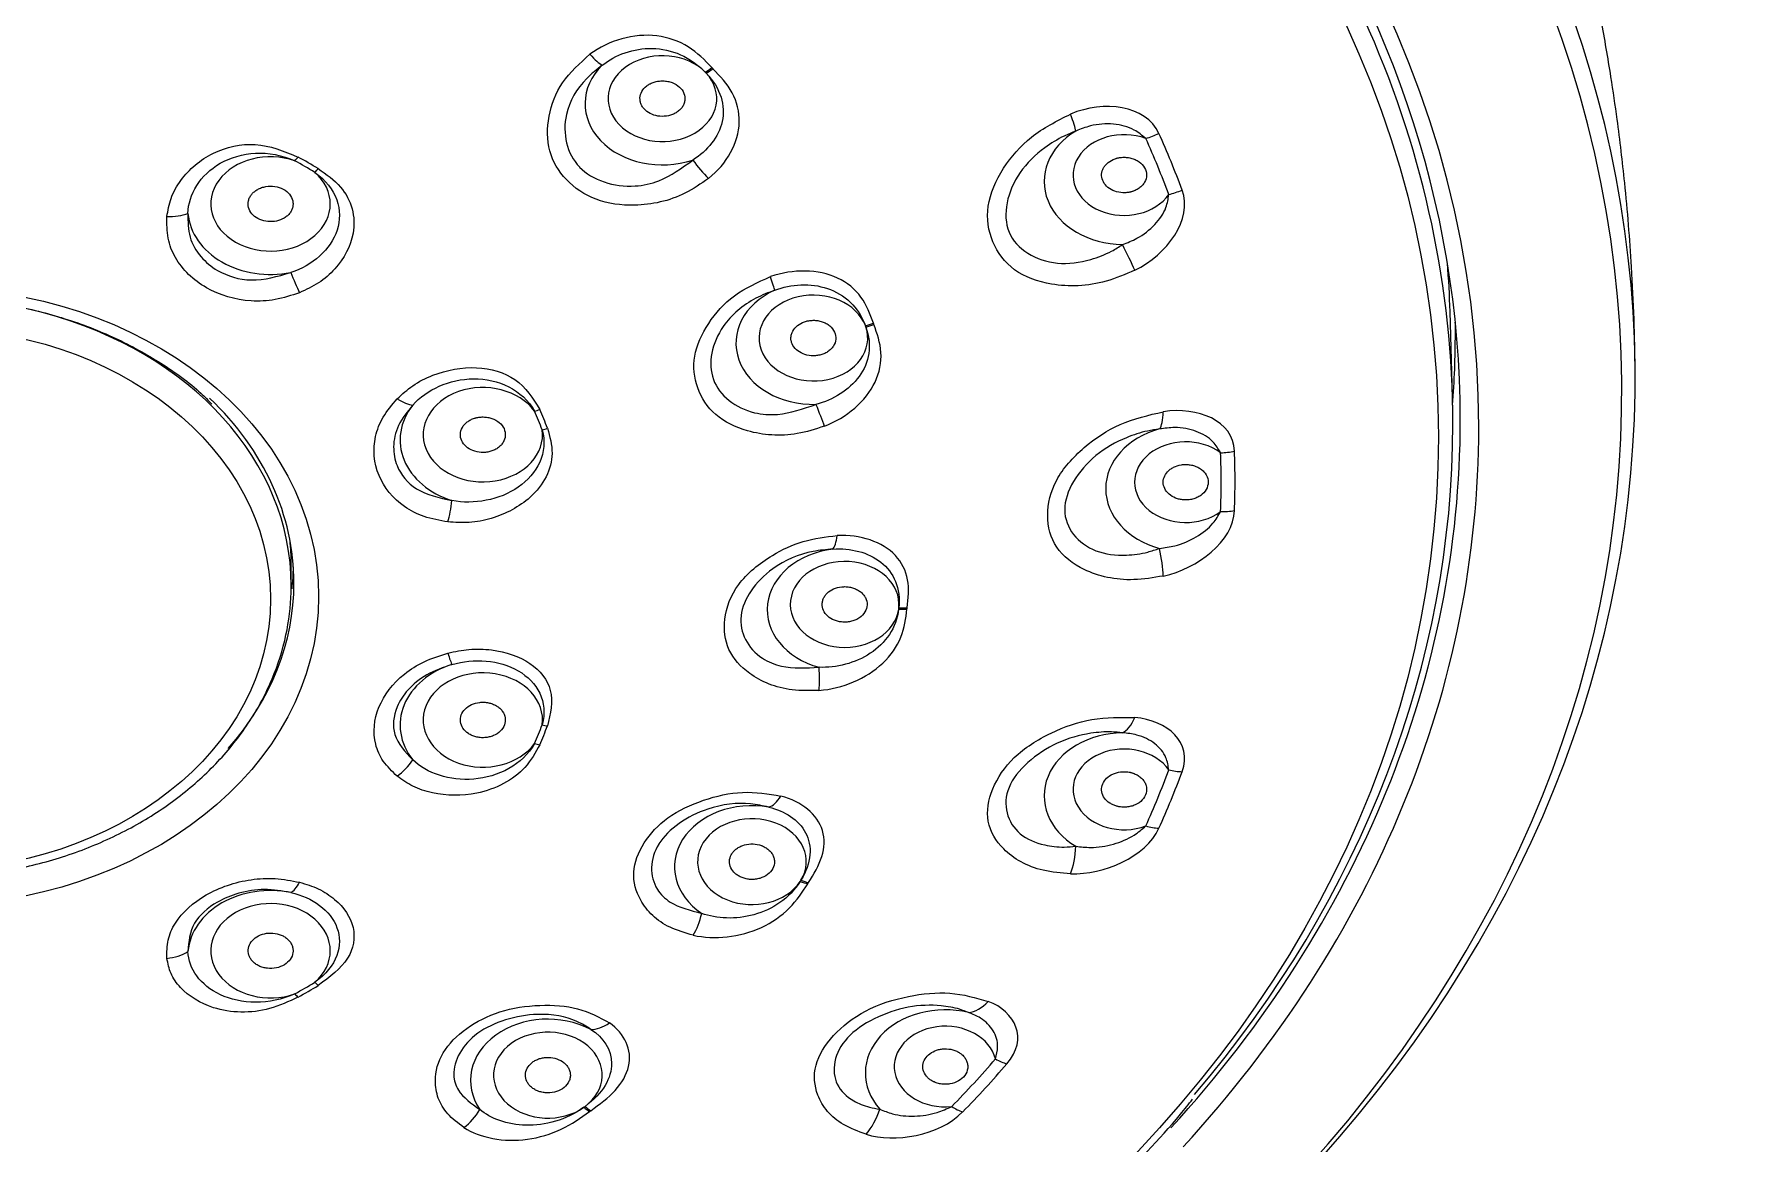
# Model space of a CAD drawing. Extents: x 7920 to 9049, y 0 to 827.
# Drawn here: x 8388.13 to 8426.4, y 516.85 to 541.53 of the extents above; entities that cross this region are included whole.
import ezdxf

# ---------------------------------------------------------------- set-up
doc = ezdxf.new("R2010")
doc.units = 0
doc.header["$LTSCALE"] = 10
doc.header["$MEASUREMENT"] = 0
doc.layers.add('1', color=7, linetype='CONTINUOUS')

msp = doc.modelspace()

# ---------------------------------------------------------------- linework, layer by layer
at = {"layer": '1', "color": 7, "linetype": 'Continuous'}
for p, q in [((8419.676, 533.469), (8419.622, 535.361)), ((8393.841, 529.268), (8393.841, 529.754))]:
    msp.add_line(p, q, dxfattribs=at)
for centre, major_axis, ratio, start_param, end_param in [((8385.741, 533.595), (37.699, 0), 0.790155, 5.156583, 10.55138), ((8385.741, 532.787), (-34.52, 0), 0.790155, 3.141593, 6.283185), ((8385.741, 532.952), (34.11, 0), 0.790155, 0, 3.141593), ((8385.741, 533.878), (-37.999, 0), 0.790155, 2.502798, 3.799488), ((8385.741, 532.865), (-33.944, 0), 0.790155, 3.141593, 3.806432), ((8402.1, 540.101), (1.209, 0), 0.790155, 0.662184, 6.914598), ((8402.1, 539.987), (-1.723, 0), 0.790155, 5.603381, 8.256586), ((8400.36, 541.474), (-0.475, 0.643), 0.18333, 2.072391, 2.769254), ((8403.054, 541.179), (0.578, 0.553), 0.488794, 4.274683, 4.509098), ((8403.076, 541.155), (-0.579, -0.552), 0.489427, 1.13396, 1.368375), ((8385.741, 530.353), (21.895, 0), 0.790155, 0.645942, 0.647655), ((8385.741, 530.34), (21.709, 0), 0.790155, 0.645942, 0.647655), ((8410.911, 540.254), (-0.385, 0.923), 0.069891, 3.43752, 4.115548), ((8412.371, 538.258), (-1.779, 0), 0.790155, 5.359245, 7.835444), ((8412.371, 538.401), (1.136, 0), 0.790155, 1.132001, 5.779503), ((8412.853, 539.827), (-0.911, -0.412), 0.577214, 1.315641, 1.62953), ((8385.741, 531.595), (-29.098, 0), 0.790155, 3.426954, 3.484549), ((8393.382, 537.758), (1.328, 0), 0.790155, 1.151939, 7.016202), ((8385.741, 531.565), (28.789, 0), 0.790155, 0.285362, 0.342957), ((8393.922, 539.207), (0.386, 0.701), 0.350617, 4.145759, 4.299406), ((8385.741, 529.448), (14.302, 0), 0.790155, 0.923169, 0.961787), ((8385.741, 529.453), (-14.424, 0), 0.790155, 4.064761, 4.10338), ((8394.369, 538.95), (-0.41, -0.687), 0.369764, 1.0168, 1.170446), ((8402.977, 538.736), (-0.496, 0.628), 0.201371, 1.415733, 2.112596), ((8413.366, 538.581), (0.937, 0.348), 0.588121, 4.497406, 4.811294), ((8391.031, 537.892), (-0.797, 0.065), 0.516767, 1.669693, 2.311148), ((8393.382, 537.643), (-1.842, 0), 0.790155, 0.067887, 1.817068), ((8412.326, 536.814), (-0.439, 0.898), 0.027536, 4.063541, 4.74157), ((8385.741, 529.268), (-8.1, 0), 0.790155, 3.141593, 5.631894), ((8393.957, 536.213), (-0.294, 0.744), 0.137649, 1.491595, 2.13305), ((8385.741, 534.759), (-33.89, 0), 0.790155, 3.164173, 3.204425), ((8405.458, 534.658), (-1.723, 0), 0.790155, 5.233782, 7.886987), ((8405.458, 534.773), (1.209, 0), 0.790155, 0.292585, 6.544999), ((8404.344, 536.566), (-0.262, 0.756), 0.015481, 3.408453, 4.105317), ((8406.616, 535.538), (0.752, 0.272), 0.589366, 4.502608, 4.737023), ((8385.741, 530.34), (21.709, 0), 0.790155, 0.276343, 0.278056), ((8406.626, 535.51), (-0.753, -0.27), 0.589653, 1.362238, 1.596653), ((8385.741, 530.353), (21.895, 0), 0.790155, 0.276343, 0.278056), ((8385.741, 534.881), (-34, 0), 0.790155, 3.141593, 3.150821), ((8385.741, 534.881), (-34, 0), 0.790155, 3.082001, 3.141593), ((8398.105, 532.622), (1.328, 0), 0.790155, 0.52362, 6.387883), ((8385.741, 529.32), (8.162, 0), 0.790155, 0, 0.691739), ((8398.105, 532.507), (-1.842, 0), 0.790155, 5.722754, 7.471935), ((8396.109, 533.872), (-0.58, 0.551), 0.3757, 2.058773, 2.700229), ((8399.255, 533.637), (0.733, 0.321), 0.579144, 4.463746, 4.617392), ((8385.741, 529.448), (14.302, 0), 0.790155, 0.29485, 0.333468), ((8385.741, 529.453), (-14.424, 0), 0.790155, 3.436443, 3.475061), ((8405.532, 533.267), (-0.285, 0.748), 0.006264, 1.527618, 2.224481), ((8412.95, 533.699), (-0.155, 0.988), 0.252062, 3.38468, 4.062709), ((8399.425, 533.222), (-0.747, -0.287), 0.586457, 1.349092, 1.502739), ((8413.741, 531.421), (-1.779, 0), 0.790155, 5.045086, 7.521285), ((8385.741, 532.952), (34.11, 0), 0.790155, 5.658696, 6.283185), ((8385.741, 532.787), (-34.52, 0), 0.790155, 2.51406, 3.141593), ((8385.741, 532.865), (-33.944, 0), 0.790155, 2.551268, 3.141593), ((8413.741, 531.565), (1.136, 0), 0.790155, 0.817842, 5.465344), ((8414.518, 532.833), (-0.999, -0.036), 0.612653, 1.548466, 1.862354), ((8385.741, 531.565), (28.789, 0), 0.790155, 6.254388, 6.311983), ((8385.741, 531.595), (-29.098, 0), 0.790155, 3.112795, 3.17039), ((8397.226, 531.155), (0.098, 0.794), 0.237725, 4.102152, 4.743607), ((8414.518, 531.523), (0.999, -0.036), 0.612653, 4.73472, 5.048608), ((8385.741, 529.754), (8.1, 0), 0.790155, 0, 0.080209), ((8406.154, 528.73), (-1.723, 0), 0.790155, 4.864183, 7.517388), ((8405.815, 530.854), (-0.037, 0.799), 0.234951, 3.365531, 4.062394), ((8412.95, 530.082), (-0.212, 0.977), 0.207528, 4.000239, 4.678268), ((8385.741, 529.754), (8.15, 0), 0.790155, 6.195221, 6.272092), ((8406.154, 528.845), (1.209, 0), 0.790155, 6.206171, 12.458585), ((8385.741, 529.32), (8.162, 0), 0.790155, 5.675484, 6.283185), ((8385.741, 530.34), (21.709, 0), 0.790155, 6.189929, 6.191642), ((8407.355, 529.233), (-0.794, 0.094), 0.610244, 1.642903, 1.877318), ((8407.359, 529.262), (0.795, -0.092), 0.610341, 4.783179, 5.017594), ((8385.741, 530.353), (21.895, 0), 0.790155, 6.189929, 6.191642), ((8397.226, 528.262), (-0.208, 0.772), 0.056522, 2.257656, 2.899111), ((8398.105, 526.159), (-1.842, 0), 0.790155, 5.094435, 6.843617), ((8398.105, 526.273), (1.328, 0), 0.790155, 6.178487, 12.04275), ((8405.415, 527.437), (-0.061, 0.798), 0.212439, 4.009316, 4.70618), ((8412.326, 526.967), (0.091, 0.996), 0.432054, 3.378193, 4.056222), ((8385.741, 529.448), (14.302, 0), 0.790155, 5.949717, 5.988335), ((8385.741, 529.453), (-14.424, 0), 0.790155, 2.808124, 2.846742), ((8399.425, 526.654), (0.747, -0.287), 0.586457, 4.934093, 5.08774), ((8412.371, 524.584), (-1.779, 0), 0.790155, 4.730926, 7.207126), ((8399.255, 526.239), (-0.733, 0.321), 0.579144, 1.81944, 1.973086), ((8412.371, 524.728), (1.136, 0), 0.790155, 0.503683, 5.151184), ((8396.109, 525.545), (0.511, 0.615), 0.556904, 4.266721, 4.908177), ((8385.741, 531.565), (28.789, 0), 0.790155, 5.940229, 5.997824), ((8385.741, 531.595), (-29.098, 0), 0.790155, 2.798636, 2.856231), ((8413.366, 525.774), (-0.937, 0.348), 0.588121, 1.785779, 2.099668), ((8404.092, 523.005), (-1.723, 0), 0.790155, 4.494584, 7.147789), ((8404.575, 525.107), (0.202, 0.774), 0.44544, 3.390589, 4.087452), ((8404.092, 523.12), (1.209, 0), 0.790155, 5.836572, 12.088986), ((8412.853, 524.528), (0.911, -0.412), 0.577214, 4.967544, 5.281432), ((8410.911, 523.527), (0.03, 1), 0.3897, 3.981884, 4.659913), ((8393.382, 521.023), (-1.842, 0), 0.790155, 4.466117, 6.215298), ((8393.957, 523.204), (0.189, 0.777), 0.318853, 3.37933, 4.020785), ((8385.741, 530.34), (21.709, 0), 0.790155, 5.82033, 5.822043), ((8405.166, 523.171), (-0.676, 0.427), 0.548418, 1.904211, 2.138626), ((8405.182, 523.197), (0.677, -0.426), 0.548886, 5.044741, 5.279156), ((8385.741, 530.353), (21.895, 0), 0.790155, 5.82033, 5.822043), ((8393.382, 521.137), (1.328, 0), 0.790155, 5.550169, 11.414432), ((8402.64, 522.036), (0.177, 0.78), 0.425202, 4.026831, 4.723695), ((8391.031, 521.525), (0.796, 0.078), 0.69797, 4.701126, 5.342581), ((8385.741, 529.448), (14.302, 0), 0.790155, 5.321398, 5.360017), ((8393.922, 520.669), (-0.386, 0.701), 0.350617, 2.137426, 2.291073), ((8385.741, 529.453), (-14.424, 0), 0.790155, 2.179806, 2.218424), ((8394.369, 520.926), (0.41, -0.687), 0.369764, 5.266386, 5.420032), ((8399.552, 518.254), (-1.723, 0), 0.790155, 4.124985, 6.77819), ((8408.393, 518.417), (-1.779, 0), 0.790155, 4.416767, 6.892966), ((8409.099, 520.717), (0.359, 0.933), 0.592247, 3.429012, 4.107041), ((8399.552, 518.369), (1.209, 0), 0.790155, 5.466973, 11.719387), ((8400.792, 520.102), (0.458, 0.656), 0.61852, 3.502348, 4.199211), ((8408.393, 518.56), (1.136, 0), 0.790155, 0.189523, 4.837025), ((8385.741, 531.565), (28.789, 0), 0.790155, 5.626069, 5.683664), ((8385.741, 531.595), (-29.098, 0), 0.790155, 2.484477, 2.542072), ((8409.509, 519.342), (-0.756, 0.654), 0.50602, 1.983354, 2.297242), ((8397.583, 517.79), (0.431, 0.674), 0.60329, 4.128443, 4.825306), ((8385.741, 530.34), (21.709, 0), 0.790155, 5.450731, 5.452444), ((8400.352, 518.144), (-0.467, 0.65), 0.412525, 2.091639, 2.326054), ((8400.38, 518.164), (0.468, -0.649), 0.413301, 5.232558, 5.466973), ((8385.741, 530.353), (21.895, 0), 0.790155, 5.450731, 5.452444), ((8406.408, 517.791), (0.292, 0.956), 0.556219, 4.017305, 4.695334), ((8408.535, 518.282), (0.716, -0.699), 0.485274, 5.154868, 5.468757)]:
    msp.add_ellipse(centre, major_axis=major_axis, ratio=ratio, start_param=start_param, end_param=end_param, dxfattribs=at)
for centre, major_axis in [((8385.741, 532.574), (33.622, 0)), ((8385.741, 529.02), (-8.709, 0)), ((8385.741, 528.963), (7.641, 0))]:
    msp.add_ellipse(centre, major_axis=major_axis, ratio=0.790155, dxfattribs=at)
for points, knots in [([(8423.74, 534.032), (8423.733, 534.807), (8423.686, 536.207), (8423.533, 538.077), (8423.366, 539.488), (8423.22, 540.485), (8423.099, 541.219), (8422.986, 541.85), (8422.862, 542.484), (8422.651, 543.492), (8422.311, 544.917), (8421.742, 546.918), (8420.983, 549.155), (8420.041, 551.472), (8419.069, 553.519), (8418.285, 554.983), (8417.722, 555.96), (8417.297, 556.668), (8416.741, 557.554), (8415.918, 558.788), (8414.714, 560.439), (8413.733, 561.637), (8413.163, 562.291)], [0, 0, 0, 0, 0.075311, 0.136171, 0.182256, 0.21336, 0.234183, 0.25491, 0.275875, 0.297078, 0.355152, 0.418363, 0.49946, 0.584913, 0.661635, 0.720158, 0.746456, 0.771986, 0.801818, 0.849529, 0.915719, 1, 1, 1, 1]), ([(8403.202, 540.791), (8403.043, 540.956), (8402.878, 541.125), (8402.469, 541.381), (8402.228, 541.466), (8401.467, 541.559), (8400.905, 541.398), (8400.486, 541.088)], [0, 0, 0, 0, 0.25, 0.25, 0.5, 0.5, 1, 1, 1, 1]), ([(8400.76, 540.843), (8401.052, 541.078), (8401.457, 541.227), (8402.084, 541.212), (8402.299, 541.168), (8402.702, 540.99), (8402.893, 540.854), (8403.054, 540.689)], [0, 0, 0, 0, 0.5, 0.5, 0.75, 0.75, 1, 1, 1, 1]), ([(8403.125, 538.327), (8402.956, 538.208), (8402.629, 537.979), (8402.056, 537.78), (8401.375, 537.698), (8400.595, 537.8), (8399.926, 538.263), (8399.521, 538.927), (8399.537, 539.707), (8399.82, 540.493), (8400.262, 540.888), (8400.486, 541.088)], [0, 0, 0, 0, 0.087607, 0.169371, 0.250856, 0.377447, 0.501128, 0.621802, 0.747777, 0.872041, 1, 1, 1, 1]), ([(8400.76, 540.843), (8400.641, 540.749), (8400.267, 540.455), (8399.798, 539.642), (8399.973, 538.874), (8400.537, 538.285), (8401.21, 538.068), (8402.144, 538.271), (8402.534, 538.557), (8402.775, 538.734)], [0, 0, 0, 0, 0.080562, 0.253207, 0.499831, 0.500495, 0.747529, 0.843295, 1, 1, 1, 1]), ([(8403.125, 538.327), (8403.534, 538.65), (8403.799, 539.117), (8403.816, 539.807), (8403.759, 540.032), (8403.542, 540.431), (8403.384, 540.599), (8403.224, 540.767)], [0, 0, 0, 0, 0.5, 0.5, 0.75, 0.75, 1, 1, 1, 1]), ([(8402.404, 539.787), (8402.417, 539.795), (8402.442, 539.812), (8402.489, 539.85), (8402.538, 539.905), (8402.58, 539.979), (8402.608, 540.085), (8402.591, 540.222), (8402.489, 540.367), (8402.349, 540.452), (8402.218, 540.488), (8402.115, 540.499), (8402.012, 540.493), (8401.915, 540.471), (8401.848, 540.444), (8401.807, 540.421), (8401.781, 540.406), (8401.714, 540.359), (8401.631, 540.263), (8401.596, 540.141), (8401.603, 540.042), (8401.625, 539.971), (8401.664, 539.904), (8401.736, 539.823), (8401.86, 539.744), (8402.044, 539.699), (8402.204, 539.709), (8402.308, 539.74), (8402.364, 539.765), (8402.391, 539.78), (8402.404, 539.787)], [0, 0, 0, 0, 0.015625, 0.03125, 0.0625, 0.09375, 0.125, 0.1875, 0.25, 0.3125, 0.34375, 0.375, 0.40625, 0.4375, 0.46875, 0.476562, 0.484375, 0.5, 0.5625, 0.625, 0.65625, 0.6875, 0.71875, 0.75, 0.8125, 0.875, 0.9375, 0.96875, 0.984375, 1, 1, 1, 1]), ([(8403.076, 540.665), (8403.235, 540.496), (8403.346, 540.317), (8403.461, 539.952), (8403.466, 539.768), (8403.351, 539.244), (8403.101, 538.936), (8402.775, 538.734)], [0, 0, 0, 0, 0.25, 0.25, 0.5, 0.5, 1, 1, 1, 1]), ([(8412.611, 536.281), (8412.399, 536.19), (8411.99, 536.015), (8411.349, 535.916), (8410.635, 535.961), (8409.884, 536.227), (8409.392, 536.886), (8409.268, 537.716), (8409.638, 538.555), (8410.282, 539.303), (8410.875, 539.603), (8411.181, 539.758)], [0, 0, 0, 0, 0.087456, 0.169153, 0.25014, 0.377375, 0.499739, 0.622279, 0.749894, 0.871256, 1, 1, 1, 1]), ([(8411.299, 539.38), (8411.211, 539.344), (8410.97, 539.247), (8410.517, 538.966), (8409.833, 538.314), (8409.654, 537.514), (8409.968, 536.748), (8410.641, 536.351), (8411.544, 536.474), (8412.034, 536.662), (8412.257, 536.802), (8412.338, 536.853)], [0, 0, 0, 0, 0.046355, 0.127416, 0.254336, 0.50001, 0.500136, 0.746142, 0.872777, 0.954138, 1, 1, 1, 1]), ([(8412.853, 539.214), (8412.771, 539.282), (8412.573, 539.447), (8412.136, 539.559), (8411.675, 539.529), (8411.405, 539.422), (8411.299, 539.38)], [0, 0, 0, 0, 0.208279, 0.500324, 0.801781, 1, 1, 1, 1]), ([(8391.076, 537.476), (8391.099, 537.612), (8391.146, 537.894), (8391.442, 538.417), (8392.047, 538.947), (8393.087, 539.179), (8393.683, 538.931), (8393.992, 538.802)], [0, 0, 0, 0, 0.121003, 0.24993, 0.500418, 0.740079, 1, 1, 1, 1]), ([(8391.544, 537.544), (8391.555, 537.972), (8391.81, 538.404), (8392.491, 538.79), (8392.761, 538.872), (8393.333, 538.901), (8393.638, 538.844), (8393.922, 538.716)], [0, 0, 0, 0, 0.5, 0.5, 0.75, 0.75, 1, 1, 1, 1]), ([(8394.443, 538.543), (8394.622, 538.417), (8394.962, 538.177), (8395.236, 537.657), (8395.259, 536.998), (8394.945, 536.404), (8394.466, 535.987), (8394.171, 535.849), (8394.027, 535.782)], [0, 0, 0, 0, 0.178327, 0.339125, 0.500023, 0.752204, 0.878517, 1, 1, 1, 1]), ([(8412.525, 538.026), (8412.533, 538.028), (8412.55, 538.032), (8412.582, 538.043), (8412.636, 538.065), (8412.707, 538.105), (8412.777, 538.167), (8412.847, 538.262), (8412.885, 538.399), (8412.842, 538.566), (8412.735, 538.682), (8412.619, 538.748), (8412.521, 538.781), (8412.419, 538.797), (8412.333, 538.797), (8412.275, 538.79), (8412.243, 538.783), (8412.223, 538.779), (8412.207, 538.775), (8412.192, 538.77), (8412.165, 538.762), (8412.085, 538.731), (8411.999, 538.674), (8411.93, 538.593), (8411.881, 538.505), (8411.861, 538.385), (8411.9, 538.244), (8412.003, 538.12), (8412.157, 538.034), (8412.311, 538.004), (8412.431, 538.007), (8412.492, 538.017), (8412.521, 538.025), (8412.525, 538.026)], [0, 0, 0, 0, 0.007812, 0.015625, 0.03125, 0.0625, 0.09375, 0.125, 0.1875, 0.25, 0.3125, 0.34375, 0.375, 0.40625, 0.4375, 0.453125, 0.460938, 0.46875, 0.472656, 0.476562, 0.484375, 0.5, 0.5625, 0.59375, 0.625, 0.6875, 0.75, 0.8125, 0.875, 0.9375, 0.96875, 0.996094, 1, 1, 1, 1]), ([(8393.787, 537.526), (8393.797, 537.536), (8393.815, 537.558), (8393.846, 537.605), (8393.873, 537.668), (8393.885, 537.747), (8393.876, 537.852), (8393.814, 537.978), (8393.671, 538.094), (8393.481, 538.156), (8393.309, 538.155), (8393.181, 538.122), (8393.094, 538.084), (8393.031, 538.041), (8392.993, 538.006), (8392.973, 537.986), (8392.946, 537.953), (8392.913, 537.902), (8392.878, 537.803), (8392.881, 537.674), (8392.957, 537.532), (8393.094, 537.423), (8393.273, 537.362), (8393.47, 537.359), (8393.623, 537.405), (8393.725, 537.467), (8393.768, 537.505), (8393.787, 537.526)], [0, 0, 0, 0, 0.015625, 0.03125, 0.0625, 0.09375, 0.125, 0.1875, 0.25, 0.3125, 0.375, 0.40625, 0.4375, 0.46875, 0.484375, 0.492188, 0.5, 0.53125, 0.5625, 0.625, 0.6875, 0.75, 0.8125, 0.875, 0.9375, 0.96875, 1, 1, 1, 1]), ([(8394.369, 538.46), (8394.609, 538.287), (8394.774, 538.075), (8394.933, 537.627), (8394.93, 537.39), (8394.721, 536.739), (8394.312, 536.387), (8393.831, 536.231)], [0, 0, 0, 0, 0.25, 0.25, 0.5, 0.5, 1, 1, 1, 1]), ([(8412.338, 536.853), (8412.446, 536.895), (8412.715, 537.002), (8413.072, 537.283), (8413.316, 537.639), (8413.351, 537.871), (8413.366, 537.968)], [0, 0, 0, 0, 0.200427, 0.49953, 0.790892, 1, 1, 1, 1]), ([(8394.027, 535.782), (8393.848, 535.723), (8393.5, 535.607), (8392.766, 535.57), (8391.903, 535.829), (8391.3, 536.41), (8391.073, 536.998), (8391.075, 537.314), (8391.076, 537.476)], [0, 0, 0, 0, 0.130106, 0.252927, 0.499594, 0.746402, 0.869479, 1, 1, 1, 1]), ([(8391.544, 537.544), (8391.544, 537.366), (8391.545, 537.021), (8391.803, 536.576), (8392.249, 536.202), (8392.982, 535.983), (8393.538, 536.146), (8393.831, 536.231)], [0, 0, 0, 0, 0.179168, 0.347393, 0.501625, 0.737142, 1, 1, 1, 1]), ([(8406.795, 535.102), (8406.722, 535.301), (8406.645, 535.507), (8406.388, 535.86), (8406.209, 536.008), (8405.57, 536.307), (8405.005, 536.313), (8404.503, 536.139)], [0, 0, 0, 0, 0.25, 0.25, 0.5, 0.5, 1, 1, 1, 1]), ([(8405.702, 532.811), (8405.503, 532.746), (8405.118, 532.622), (8404.526, 532.595), (8403.887, 532.708), (8403.236, 533.022), (8402.834, 533.643), (8402.75, 534.38), (8403.088, 535.107), (8403.666, 535.766), (8404.221, 536.013), (8404.503, 536.139)], [0, 0, 0, 0, 0.087607, 0.169371, 0.250856, 0.377447, 0.501128, 0.621802, 0.747777, 0.872041, 1, 1, 1, 1]), ([(8404.6, 535.838), (8404.458, 535.783), (8404.01, 535.611), (8403.265, 534.977), (8403.105, 534.207), (8403.362, 533.496), (8403.867, 533.106), (8404.772, 533.038), (8405.231, 533.198), (8405.515, 533.297)], [0, 0, 0, 0, 0.080562, 0.253207, 0.499831, 0.500495, 0.747529, 0.843295, 1, 1, 1, 1]), ([(8404.6, 535.838), (8404.964, 535.977), (8405.395, 536.003), (8405.958, 535.812), (8406.134, 535.71), (8406.426, 535.429), (8406.541, 535.249), (8406.616, 535.048)], [0, 0, 0, 0, 0.5, 0.5, 0.75, 0.75, 1, 1, 1, 1]), ([(8385.741, 535.67), (8385.957, 535.67), (8386.587, 535.65), (8387.626, 535.523), (8388.818, 535.227), (8389.94, 534.794), (8390.953, 534.229), (8391.667, 533.72), (8391.995, 533.384), (8392.072, 533.3)], [0, 0, 0, 0, 0.088697, 0.260068, 0.431487, 0.602833, 0.774127, 0.945438, 1, 1, 1, 1]), ([(8405.598, 534.393), (8405.614, 534.397), (8405.645, 534.405), (8405.706, 534.428), (8405.777, 534.465), (8405.85, 534.522), (8405.924, 534.613), (8405.971, 534.745), (8405.943, 534.91), (8405.85, 535.029), (8405.745, 535.1), (8405.654, 535.139), (8405.556, 535.163), (8405.454, 535.17), (8405.379, 535.164), (8405.331, 535.155), (8405.3, 535.148), (8405.215, 535.123), (8405.095, 535.057), (8405.006, 534.953), (8404.968, 534.859), (8404.956, 534.786), (8404.961, 534.713), (8404.991, 534.617), (8405.071, 534.508), (8405.222, 534.414), (8405.376, 534.377), (8405.487, 534.377), (8405.55, 534.384), (8405.582, 534.39), (8405.598, 534.393)], [0, 0, 0, 0, 0.015625, 0.03125, 0.0625, 0.09375, 0.125, 0.1875, 0.25, 0.3125, 0.34375, 0.375, 0.40625, 0.4375, 0.46875, 0.476562, 0.484375, 0.5, 0.5625, 0.625, 0.65625, 0.6875, 0.71875, 0.75, 0.8125, 0.875, 0.9375, 0.96875, 0.984375, 1, 1, 1, 1]), ([(8406.626, 535.02), (8406.697, 534.817), (8406.719, 534.619), (8406.663, 534.245), (8406.586, 534.071), (8406.254, 533.613), (8405.896, 533.394), (8405.515, 533.297)], [0, 0, 0, 0, 0.25, 0.25, 0.5, 0.5, 1, 1, 1, 1]), ([(8405.702, 532.811), (8406.199, 533), (8406.629, 533.365), (8406.931, 534.007), (8406.974, 534.234), (8406.947, 534.669), (8406.877, 534.871), (8406.805, 535.073)], [0, 0, 0, 0, 0.5, 0.5, 0.75, 0.75, 1, 1, 1, 1]), ([(8396.198, 533.422), (8396.309, 533.523), (8396.538, 533.734), (8397.126, 534.03), (8397.958, 534.191), (8398.926, 533.908), (8399.218, 533.432), (8399.37, 533.184)], [0, 0, 0, 0, 0.121003, 0.24993, 0.500418, 0.740079, 1, 1, 1, 1]), ([(8396.544, 533.281), (8396.853, 533.626), (8397.359, 533.863), (8398.171, 533.866), (8398.442, 533.809), (8398.917, 533.569), (8399.119, 533.382), (8399.255, 533.147)], [0, 0, 0, 0, 0.5, 0.5, 0.75, 0.75, 1, 1, 1, 1]), ([(8397.325, 530.681), (8397.145, 530.713), (8396.795, 530.777), (8396.201, 531.081), (8395.71, 531.688), (8395.64, 532.441), (8395.868, 533.029), (8396.085, 533.288), (8396.198, 533.422)], [0, 0, 0, 0, 0.130106, 0.252927, 0.499594, 0.746402, 0.869479, 1, 1, 1, 1]), ([(8396.544, 533.281), (8396.424, 533.134), (8396.192, 532.848), (8396.091, 532.363), (8396.182, 531.851), (8396.597, 531.337), (8397.134, 531.219), (8397.418, 531.156)], [0, 0, 0, 0, 0.179168, 0.347393, 0.501625, 0.737142, 1, 1, 1, 1]), ([(8413.242, 529.477), (8413.021, 529.44), (8412.595, 529.369), (8411.99, 529.426), (8411.373, 529.638), (8410.804, 530.067), (8410.671, 530.574), (8410.671, 531.083), (8410.803, 531.641), (8411.438, 532.351), (8412.281, 532.912), (8412.915, 533.057), (8413.242, 533.133)], [0, 0, 0, 0, 0.087458, 0.169158, 0.250147, 0.37738, 0.499751, 0.500394, 0.622942, 0.750385, 0.871489, 1, 1, 1, 1]), ([(8399.543, 532.765), (8399.594, 532.58), (8399.693, 532.228), (8399.548, 531.674), (8399.114, 531.121), (8398.463, 530.775), (8397.805, 530.65), (8397.483, 530.671), (8397.325, 530.681)], [0, 0, 0, 0, 0.178327, 0.339125, 0.500023, 0.752204, 0.878517, 1, 1, 1, 1]), ([(8399.425, 532.732), (8399.49, 532.48), (8399.468, 532.231), (8399.273, 531.793), (8399.102, 531.6), (8398.475, 531.164), (8397.905, 531.063), (8397.418, 531.156)], [0, 0, 0, 0, 0.25, 0.25, 0.5, 0.5, 1, 1, 1, 1]), ([(8398.26, 532.246), (8398.275, 532.25), (8398.306, 532.26), (8398.366, 532.283), (8398.435, 532.321), (8398.504, 532.379), (8398.574, 532.469), (8398.618, 532.599), (8398.588, 532.76), (8398.481, 532.899), (8398.341, 532.977), (8398.213, 533.01), (8398.114, 533.019), (8398.031, 533.014), (8397.975, 533.004), (8397.943, 532.996), (8397.897, 532.983), (8397.832, 532.956), (8397.73, 532.892), (8397.637, 532.787), (8397.593, 532.637), (8397.623, 532.485), (8397.722, 532.352), (8397.879, 532.258), (8398.037, 532.225), (8398.166, 532.227), (8398.229, 532.238), (8398.26, 532.246)], [0, 0, 0, 0, 0.015625, 0.03125, 0.0625, 0.09375, 0.125, 0.1875, 0.25, 0.3125, 0.375, 0.40625, 0.4375, 0.46875, 0.484375, 0.492188, 0.5, 0.53125, 0.5625, 0.625, 0.6875, 0.75, 0.8125, 0.875, 0.9375, 0.96875, 1, 1, 1, 1]), ([(8413.16, 532.75), (8413.071, 532.736), (8412.827, 532.7), (8412.33, 532.538), (8411.497, 532.076), (8411.049, 531.354), (8411.05, 530.549), (8411.498, 530.012), (8412.333, 529.917), (8412.828, 529.981), (8413.072, 530.063), (8413.16, 530.093)], [0, 0, 0, 0, 0.046355, 0.127416, 0.254336, 0.50001, 0.500136, 0.746142, 0.872777, 0.954138, 1, 1, 1, 1]), ([(8414.518, 532.22), (8414.467, 532.305), (8414.344, 532.509), (8413.986, 532.721), (8413.556, 532.802), (8413.272, 532.765), (8413.16, 532.75)], [0, 0, 0, 0, 0.208279, 0.500324, 0.801781, 1, 1, 1, 1]), ([(8413.741, 531.17), (8413.75, 531.17), (8413.767, 531.17), (8413.802, 531.172), (8413.862, 531.18), (8413.945, 531.201), (8414.036, 531.242), (8414.14, 531.315), (8414.23, 531.437), (8414.254, 531.606), (8414.197, 531.743), (8414.112, 531.833), (8414.033, 531.889), (8413.942, 531.929), (8413.86, 531.95), (8413.802, 531.957), (8413.769, 531.959), (8413.748, 531.96), (8413.731, 531.96), (8413.715, 531.959), (8413.686, 531.958), (8413.598, 531.948), (8413.494, 531.914), (8413.397, 531.854), (8413.316, 531.782), (8413.25, 531.674), (8413.232, 531.529), (8413.282, 531.387), (8413.395, 531.267), (8413.529, 531.201), (8413.645, 531.175), (8413.706, 531.17), (8413.737, 531.17), (8413.741, 531.17)], [0, 0, 0, 0, 0.007812, 0.015625, 0.03125, 0.0625, 0.09375, 0.125, 0.1875, 0.25, 0.3125, 0.34375, 0.375, 0.40625, 0.4375, 0.453125, 0.460938, 0.46875, 0.472656, 0.476562, 0.484375, 0.5, 0.5625, 0.59375, 0.625, 0.6875, 0.75, 0.8125, 0.875, 0.9375, 0.96875, 0.996094, 1, 1, 1, 1]), ([(8413.16, 530.093), (8413.274, 530.108), (8413.557, 530.145), (8413.987, 530.328), (8414.344, 530.609), (8414.467, 530.821), (8414.518, 530.91)], [0, 0, 0, 0, 0.200427, 0.49953, 0.790892, 1, 1, 1, 1]), ([(8405.583, 526.932), (8405.381, 526.927), (8404.989, 526.917), (8404.458, 527.056), (8403.947, 527.339), (8403.513, 527.813), (8403.43, 528.539), (8403.725, 529.332), (8404.446, 529.912), (8405.229, 530.288), (8405.732, 530.347), (8405.987, 530.377)], [0, 0, 0, 0, 0.087565, 0.16929, 0.250736, 0.377265, 0.500887, 0.639925, 0.78603, 0.891403, 1, 1, 1, 1]), ([(8405.893, 530.076), (8405.746, 530.064), (8405.285, 530.025), (8404.366, 529.638), (8403.892, 528.961), (8403.806, 528.225), (8404.076, 527.72), (8404.83, 527.407), (8405.296, 527.431), (8405.584, 527.445)], [0, 0, 0, 0, 0.080562, 0.253207, 0.499831, 0.500495, 0.747529, 0.843295, 1, 1, 1, 1]), ([(8405.893, 530.076), (8406.28, 530.104), (8406.678, 530.008), (8407.101, 529.671), (8407.215, 529.526), (8407.356, 529.181), (8407.381, 528.98), (8407.359, 528.772)], [0, 0, 0, 0, 0.5, 0.5, 0.75, 0.75, 1, 1, 1, 1]), ([(8407.544, 528.772), (8407.568, 528.978), (8407.59, 529.192), (8407.518, 529.594), (8407.425, 529.782), (8406.996, 530.239), (8406.502, 530.401), (8405.987, 530.377)], [0, 0, 0, 0, 0.25, 0.25, 0.5, 0.5, 1, 1, 1, 1]), ([(8379.27, 525.355), (8379.277, 525.346), (8379.509, 525.056), (8380.109, 524.569), (8381.06, 523.921), (8382.141, 523.411), (8383.304, 523.036), (8384.526, 522.81), (8385.778, 522.737), (8387.029, 522.82), (8388.251, 523.055), (8389.413, 523.439), (8390.49, 523.963), (8391.453, 524.615), (8392.281, 525.381), (8392.951, 526.242), (8393.446, 527.176), (8393.75, 528.14), (8393.836, 528.847), (8393.841, 529.216), (8393.841, 529.268)], [0, 0, 0, 0, 0.001863, 0.063469, 0.125304, 0.187297, 0.249386, 0.311528, 0.373702, 0.435903, 0.498134, 0.560396, 0.622683, 0.684966, 0.747192, 0.809278, 0.871128, 0.932666, 0.990473, 1, 1, 1, 1]), ([(8406.11, 528.452), (8406.126, 528.45), (8406.159, 528.449), (8406.227, 528.453), (8406.31, 528.467), (8406.404, 528.5), (8406.515, 528.563), (8406.619, 528.673), (8406.668, 528.835), (8406.636, 528.972), (8406.57, 529.069), (8406.503, 529.131), (8406.422, 529.181), (8406.331, 529.217), (8406.259, 529.233), (8406.21, 529.238), (8406.177, 529.24), (8406.087, 529.241), (8405.945, 529.215), (8405.814, 529.143), (8405.736, 529.066), (8405.691, 529.001), (8405.663, 528.931), (8405.647, 528.833), (8405.671, 528.709), (8405.769, 528.578), (8405.896, 528.5), (8405.999, 528.468), (8406.062, 528.456), (8406.094, 528.453), (8406.11, 528.452)], [0, 0, 0, 0, 0.015625, 0.03125, 0.0625, 0.09375, 0.125, 0.1875, 0.25, 0.3125, 0.34375, 0.375, 0.40625, 0.4375, 0.46875, 0.476562, 0.484375, 0.5, 0.5625, 0.625, 0.65625, 0.6875, 0.71875, 0.75, 0.8125, 0.875, 0.9375, 0.96875, 0.984375, 1, 1, 1, 1]), ([(8405.583, 526.932), (8406.102, 526.971), (8406.638, 527.193), (8407.184, 527.71), (8407.321, 527.91), (8407.488, 528.325), (8407.516, 528.533), (8407.54, 528.742)], [0, 0, 0, 0, 0.5, 0.5, 0.75, 0.75, 1, 1, 1, 1]), ([(8407.355, 528.742), (8407.329, 528.533), (8407.258, 528.342), (8407.038, 528.009), (8406.891, 527.868), (8406.387, 527.534), (8405.968, 527.43), (8405.584, 527.445)], [0, 0, 0, 0, 0.25, 0.25, 0.5, 0.5, 1, 1, 1, 1]), ([(8396.198, 525.022), (8396.086, 525.13), (8395.869, 525.338), (8395.641, 525.854), (8395.709, 526.569), (8396.199, 527.215), (8396.794, 527.592), (8397.144, 527.705), (8397.325, 527.763)], [0, 0, 0, 0, 0.130106, 0.252927, 0.499594, 0.746402, 0.869479, 1, 1, 1, 1]), ([(8397.325, 527.763), (8397.481, 527.796), (8397.806, 527.864), (8398.461, 527.842), (8399.203, 527.598), (8399.728, 526.932), (8399.606, 526.412), (8399.543, 526.141)], [0, 0, 0, 0, 0.121003, 0.24993, 0.500418, 0.740079, 1, 1, 1, 1]), ([(8397.418, 527.509), (8397.224, 527.443), (8396.847, 527.313), (8396.425, 526.963), (8396.127, 526.504), (8396.065, 525.899), (8396.379, 525.562), (8396.544, 525.385)], [0, 0, 0, 0, 0.179168, 0.347393, 0.501625, 0.737142, 1, 1, 1, 1]), ([(8397.418, 527.509), (8397.907, 527.649), (8398.47, 527.612), (8399.102, 527.245), (8399.272, 527.074), (8399.468, 526.662), (8399.491, 526.417), (8399.425, 526.164)], [0, 0, 0, 0, 0.5, 0.5, 0.75, 0.75, 1, 1, 1, 1]), ([(8397.951, 525.898), (8397.966, 525.894), (8397.998, 525.887), (8398.064, 525.878), (8398.148, 525.877), (8398.247, 525.892), (8398.371, 525.932), (8398.503, 526.017), (8398.598, 526.16), (8398.615, 526.323), (8398.56, 526.451), (8398.481, 526.537), (8398.408, 526.591), (8398.337, 526.625), (8398.284, 526.643), (8398.253, 526.651), (8398.205, 526.662), (8398.133, 526.67), (8398.003, 526.666), (8397.849, 526.624), (8397.702, 526.523), (8397.613, 526.387), (8397.595, 526.233), (8397.651, 526.084), (8397.754, 525.984), (8397.861, 525.926), (8397.92, 525.905), (8397.951, 525.898)], [0, 0, 0, 0, 0.015625, 0.03125, 0.0625, 0.09375, 0.125, 0.1875, 0.25, 0.3125, 0.375, 0.40625, 0.4375, 0.46875, 0.484375, 0.492188, 0.5, 0.53125, 0.5625, 0.625, 0.6875, 0.75, 0.8125, 0.875, 0.9375, 0.96875, 1, 1, 1, 1]), ([(8411.181, 522.851), (8410.973, 522.868), (8410.57, 522.901), (8410.061, 523.098), (8409.602, 523.444), (8409.269, 523.987), (8409.389, 524.743), (8409.879, 525.479), (8410.717, 526.008), (8411.678, 526.344), (8412.294, 526.334), (8412.611, 526.328)], [0, 0, 0, 0, 0.087456, 0.169153, 0.25014, 0.377375, 0.499739, 0.622279, 0.749894, 0.871256, 1, 1, 1, 1]), ([(8412.338, 525.99), (8412.256, 525.998), (8412.033, 526.019), (8411.542, 525.982), (8410.64, 525.736), (8409.968, 525.155), (8409.653, 524.389), (8409.834, 523.773), (8410.518, 523.488), (8410.971, 523.434), (8411.212, 523.455), (8411.299, 523.463)], [0, 0, 0, 0, 0.046355, 0.127416, 0.254336, 0.50001, 0.500136, 0.746142, 0.872777, 0.954138, 1, 1, 1, 1]), ([(8413.366, 525.161), (8413.351, 525.254), (8413.316, 525.479), (8413.072, 525.766), (8412.714, 525.945), (8412.444, 525.977), (8412.338, 525.99)], [0, 0, 0, 0, 0.208279, 0.500324, 0.801781, 1, 1, 1, 1]), ([(8399.37, 525.723), (8399.276, 525.549), (8399.095, 525.217), (8398.586, 524.831), (8397.86, 524.576), (8397.121, 524.587), (8396.536, 524.781), (8396.309, 524.943), (8396.198, 525.022)], [0, 0, 0, 0, 0.178327, 0.339125, 0.500023, 0.752204, 0.878517, 1, 1, 1, 1]), ([(8399.255, 525.749), (8399.12, 525.515), (8398.919, 525.324), (8398.445, 525.058), (8398.17, 524.979), (8397.365, 524.911), (8396.852, 525.088), (8396.544, 525.385)], [0, 0, 0, 0, 0.25, 0.25, 0.5, 0.5, 1, 1, 1, 1]), ([(8412.216, 524.352), (8412.224, 524.35), (8412.241, 524.346), (8412.275, 524.34), (8412.335, 524.332), (8412.422, 524.332), (8412.525, 524.349), (8412.652, 524.393), (8412.785, 524.487), (8412.874, 524.642), (8412.874, 524.786), (8412.829, 524.893), (8412.775, 524.965), (8412.704, 525.026), (8412.634, 525.065), (8412.582, 525.086), (8412.551, 525.096), (8412.532, 525.102), (8412.516, 525.106), (8412.5, 525.109), (8412.472, 525.115), (8412.384, 525.127), (8412.273, 525.121), (8412.157, 525.087), (8412.052, 525.039), (8411.946, 524.952), (8411.872, 524.819), (8411.864, 524.671), (8411.925, 524.529), (8412.026, 524.434), (8412.127, 524.381), (8412.183, 524.361), (8412.212, 524.353), (8412.216, 524.352)], [0, 0, 0, 0, 0.007812, 0.015625, 0.03125, 0.0625, 0.09375, 0.125, 0.1875, 0.25, 0.3125, 0.34375, 0.375, 0.40625, 0.4375, 0.453125, 0.460938, 0.46875, 0.472656, 0.476562, 0.484375, 0.5, 0.5625, 0.59375, 0.625, 0.6875, 0.75, 0.8125, 0.875, 0.9375, 0.96875, 0.996094, 1, 1, 1, 1]), ([(8402.785, 521.483), (8402.606, 521.535), (8402.261, 521.634), (8401.863, 521.91), (8401.549, 522.315), (8401.391, 522.876), (8401.642, 523.543), (8402.19, 524.138), (8402.998, 524.514), (8403.901, 524.72), (8404.455, 524.628), (8404.737, 524.581)], [0, 0, 0, 0, 0.087607, 0.169371, 0.250856, 0.377447, 0.501128, 0.621802, 0.747777, 0.872041, 1, 1, 1, 1]), ([(8404.464, 524.334), (8404.333, 524.363), (8403.921, 524.453), (8402.951, 524.345), (8402.227, 523.845), (8401.811, 523.183), (8401.809, 522.639), (8402.31, 522.14), (8402.72, 522.035), (8402.974, 521.969)], [0, 0, 0, 0, 0.080562, 0.253207, 0.499831, 0.500495, 0.747529, 0.843295, 1, 1, 1, 1]), ([(8404.464, 524.334), (8404.822, 524.252), (8405.133, 524.051), (8405.36, 523.618), (8405.396, 523.451), (8405.367, 523.09), (8405.298, 522.895), (8405.182, 522.707)], [0, 0, 0, 0, 0.5, 0.5, 0.75, 0.75, 1, 1, 1, 1]), ([(8405.349, 522.655), (8405.465, 522.841), (8405.583, 523.034), (8405.707, 523.429), (8405.713, 523.629), (8405.551, 524.174), (8405.196, 524.46), (8404.737, 524.581)], [0, 0, 0, 0, 0.25, 0.25, 0.5, 0.5, 1, 1, 1, 1]), ([(8411.299, 523.463), (8411.407, 523.45), (8411.676, 523.418), (8412.136, 523.49), (8412.572, 523.671), (8412.77, 523.843), (8412.853, 523.915)], [0, 0, 0, 0, 0.200427, 0.49953, 0.790892, 1, 1, 1, 1]), ([(8403.871, 522.765), (8403.886, 522.759), (8403.916, 522.749), (8403.981, 522.733), (8404.065, 522.722), (8404.167, 522.726), (8404.3, 522.753), (8404.447, 522.826), (8404.567, 522.963), (8404.6, 523.1), (8404.582, 523.209), (8404.549, 523.287), (8404.496, 523.356), (8404.428, 523.416), (8404.367, 523.451), (8404.324, 523.47), (8404.294, 523.481), (8404.211, 523.508), (8404.066, 523.524), (8403.911, 523.494), (8403.803, 523.445), (8403.732, 523.397), (8403.673, 523.34), (8403.614, 523.253), (8403.58, 523.13), (8403.611, 522.98), (8403.694, 522.871), (8403.775, 522.812), (8403.828, 522.783), (8403.857, 522.771), (8403.871, 522.765)], [0, 0, 0, 0, 0.015625, 0.03125, 0.0625, 0.09375, 0.125, 0.1875, 0.25, 0.3125, 0.34375, 0.375, 0.40625, 0.4375, 0.46875, 0.476562, 0.484375, 0.5, 0.5625, 0.625, 0.65625, 0.6875, 0.71875, 0.75, 0.8125, 0.875, 0.9375, 0.96875, 0.984375, 1, 1, 1, 1]), ([(8391.076, 520.968), (8391.075, 521.104), (8391.073, 521.369), (8391.299, 521.885), (8391.9, 522.429), (8392.763, 522.727), (8393.498, 522.763), (8393.847, 522.696), (8394.027, 522.662)], [0, 0, 0, 0, 0.130106, 0.252927, 0.499594, 0.746402, 0.869479, 1, 1, 1, 1]), ([(8393.831, 522.434), (8393.637, 522.467), (8393.261, 522.531), (8392.679, 522.439), (8392.105, 522.203), (8391.59, 521.747), (8391.56, 521.337), (8391.544, 521.121)], [0, 0, 0, 0, 0.179168, 0.347393, 0.501625, 0.737142, 1, 1, 1, 1]), ([(8393.831, 522.434), (8394.314, 522.325), (8394.719, 522.039), (8394.93, 521.455), (8394.933, 521.24), (8394.776, 520.818), (8394.61, 520.61), (8394.369, 520.435)], [0, 0, 0, 0, 0.5, 0.5, 0.75, 0.75, 1, 1, 1, 1]), ([(8394.027, 522.662), (8394.17, 522.618), (8394.465, 522.527), (8394.938, 522.215), (8395.306, 521.686), (8395.188, 520.916), (8394.698, 520.553), (8394.443, 520.364)], [0, 0, 0, 0, 0.121003, 0.24993, 0.500418, 0.740079, 1, 1, 1, 1]), ([(8402.785, 521.483), (8403.255, 521.377), (8403.825, 521.436), (8404.541, 521.766), (8404.754, 521.915), (8405.092, 522.255), (8405.213, 522.441), (8405.332, 522.629)], [0, 0, 0, 0, 0.5, 0.5, 0.75, 0.75, 1, 1, 1, 1]), ([(8405.166, 522.681), (8405.045, 522.493), (8404.892, 522.335), (8404.538, 522.087), (8404.34, 521.997), (8403.731, 521.827), (8403.308, 521.847), (8402.974, 521.969)], [0, 0, 0, 0, 0.25, 0.25, 0.5, 0.5, 1, 1, 1, 1]), ([(8392.978, 520.905), (8392.988, 520.894), (8393.009, 520.874), (8393.055, 520.836), (8393.123, 520.797), (8393.213, 520.763), (8393.344, 520.737), (8393.514, 520.745), (8393.697, 520.817), (8393.831, 520.94), (8393.883, 521.07), (8393.883, 521.176), (8393.864, 521.254), (8393.831, 521.314), (8393.802, 521.353), (8393.783, 521.374), (8393.752, 521.405), (8393.7, 521.446), (8393.592, 521.502), (8393.436, 521.54), (8393.242, 521.527), (8393.069, 521.458), (8392.94, 521.341), (8392.875, 521.195), (8392.883, 521.066), (8392.926, 520.97), (8392.959, 520.926), (8392.978, 520.905)], [0, 0, 0, 0, 0.015625, 0.03125, 0.0625, 0.09375, 0.125, 0.1875, 0.25, 0.3125, 0.375, 0.40625, 0.4375, 0.46875, 0.484375, 0.492188, 0.5, 0.53125, 0.5625, 0.625, 0.6875, 0.75, 0.8125, 0.875, 0.9375, 0.96875, 1, 1, 1, 1]), ([(8393.992, 520.105), (8393.787, 520.008), (8393.397, 519.823), (8392.718, 519.742), (8391.978, 519.863), (8391.433, 520.204), (8391.144, 520.622), (8391.099, 520.854), (8391.076, 520.968)], [0, 0, 0, 0, 0.178327, 0.339125, 0.500023, 0.752204, 0.878517, 1, 1, 1, 1]), ([(8393.922, 520.179), (8393.64, 520.052), (8393.336, 519.99), (8392.764, 519.993), (8392.491, 520.055), (8391.815, 520.367), (8391.555, 520.742), (8391.544, 521.121)], [0, 0, 0, 0, 0.25, 0.25, 0.5, 0.5, 1, 1, 1, 1]), ([(8406.63, 517.053), (8406.455, 517.118), (8406.116, 517.244), (8405.752, 517.55), (8405.495, 517.985), (8405.432, 518.579), (8405.855, 519.266), (8406.595, 519.848), (8407.554, 520.152), (8408.538, 520.245), (8409.074, 520.09), (8409.349, 520.011)], [0, 0, 0, 0, 0.087456, 0.169153, 0.25014, 0.377375, 0.499739, 0.622279, 0.749894, 0.871256, 1, 1, 1, 1]), ([(8397.684, 517.202), (8397.554, 517.299), (8397.301, 517.487), (8397.09, 517.852), (8397.016, 518.314), (8397.155, 518.878), (8397.704, 519.427), (8398.476, 519.827), (8399.37, 519.952), (8400.26, 519.893), (8400.698, 519.654), (8400.921, 519.533)], [0, 0, 0, 0, 0.087607, 0.169371, 0.250856, 0.377447, 0.501128, 0.621802, 0.747777, 0.872041, 1, 1, 1, 1]), ([(8400.507, 519.388), (8400.409, 519.45), (8400.101, 519.647), (8399.212, 519.813), (8398.336, 519.55), (8397.646, 519.051), (8397.372, 518.548), (8397.552, 517.948), (8397.851, 517.738), (8398.036, 517.608)], [0, 0, 0, 0, 0.080562, 0.253207, 0.499831, 0.500495, 0.747529, 0.843295, 1, 1, 1, 1]), ([(8408.912, 519.761), (8408.846, 519.788), (8408.665, 519.86), (8408.227, 519.938), (8407.345, 519.917), (8406.515, 519.523), (8405.916, 518.871), (8405.811, 518.246), (8406.279, 517.817), (8406.644, 517.661), (8406.858, 517.625), (8406.935, 517.612)], [0, 0, 0, 0, 0.046355, 0.127416, 0.254336, 0.50001, 0.500136, 0.746142, 0.872777, 0.954138, 1, 1, 1, 1]), ([(8409.509, 518.729), (8409.532, 518.822), (8409.588, 519.043), (8409.482, 519.374), (8409.232, 519.63), (8409.003, 519.724), (8408.912, 519.761)], [0, 0, 0, 0, 0.208279, 0.500324, 0.801781, 1, 1, 1, 1]), ([(8400.507, 519.388), (8400.787, 519.211), (8400.97, 518.937), (8400.968, 518.471), (8400.923, 518.305), (8400.727, 517.978), (8400.574, 517.815), (8400.38, 517.673)], [0, 0, 0, 0, 0.5, 0.5, 0.75, 0.75, 1, 1, 1, 1]), ([(8400.505, 517.578), (8400.699, 517.718), (8400.897, 517.864), (8401.199, 518.196), (8401.304, 518.38), (8401.431, 518.93), (8401.263, 519.294), (8400.921, 519.533)], [0, 0, 0, 0, 0.25, 0.25, 0.5, 0.5, 1, 1, 1, 1]), ([(8408.1, 518.24), (8408.107, 518.237), (8408.121, 518.229), (8408.151, 518.214), (8408.205, 518.193), (8408.288, 518.171), (8408.392, 518.162), (8408.531, 518.173), (8408.694, 518.23), (8408.839, 518.356), (8408.895, 518.493), (8408.894, 518.605), (8408.871, 518.687), (8408.827, 518.762), (8408.776, 518.817), (8408.735, 518.85), (8408.709, 518.867), (8408.693, 518.877), (8408.68, 518.884), (8408.666, 518.892), (8408.642, 518.904), (8408.563, 518.937), (8408.454, 518.958), (8408.331, 518.954), (8408.212, 518.934), (8408.077, 518.877), (8407.955, 518.768), (8407.89, 518.63), (8407.892, 518.48), (8407.951, 518.365), (8408.026, 518.29), (8408.072, 518.257), (8408.096, 518.242), (8408.1, 518.24)], [0, 0, 0, 0, 0.007812, 0.015625, 0.03125, 0.0625, 0.09375, 0.125, 0.1875, 0.25, 0.3125, 0.34375, 0.375, 0.40625, 0.4375, 0.453125, 0.460938, 0.46875, 0.472656, 0.476562, 0.484375, 0.5, 0.5625, 0.59375, 0.625, 0.6875, 0.75, 0.8125, 0.875, 0.9375, 0.96875, 0.996094, 1, 1, 1, 1]), ([(8399.184, 518.101), (8399.195, 518.092), (8399.219, 518.074), (8399.271, 518.04), (8399.345, 518.006), (8399.442, 517.981), (8399.578, 517.968), (8399.749, 517.994), (8399.923, 518.088), (8400.016, 518.206), (8400.05, 518.313), (8400.054, 518.394), (8400.037, 518.474), (8400, 518.549), (8399.96, 518.599), (8399.928, 518.629), (8399.906, 518.649), (8399.84, 518.697), (8399.712, 518.753), (8399.555, 518.77), (8399.431, 518.755), (8399.343, 518.731), (8399.262, 518.694), (8399.167, 518.63), (8399.079, 518.525), (8399.04, 518.376), (8399.067, 518.251), (8399.116, 518.173), (8399.152, 518.131), (8399.173, 518.111), (8399.184, 518.101)], [0, 0, 0, 0, 0.015625, 0.03125, 0.0625, 0.09375, 0.125, 0.1875, 0.25, 0.3125, 0.34375, 0.375, 0.40625, 0.4375, 0.46875, 0.476562, 0.484375, 0.5, 0.5625, 0.625, 0.65625, 0.6875, 0.71875, 0.75, 0.8125, 0.875, 0.9375, 0.96875, 0.984375, 1, 1, 1, 1]), ([(8357.897, 517.487), (8358.175, 517.155), (8358.954, 516.277), (8360.37, 514.933), (8362.138, 513.469), (8364.044, 512.116), (8366.071, 510.881), (8368.211, 509.77), (8370.449, 508.79), (8372.775, 507.947), (8375.173, 507.244), (8377.631, 506.687), (8380.136, 506.278), (8382.672, 506.019), (8385.225, 505.912), (8387.781, 505.957), (8390.326, 506.155), (8392.845, 506.504), (8395.324, 507.002), (8397.749, 507.646), (8400.106, 508.434), (8402.381, 509.36), (8404.563, 510.419), (8406.639, 511.606), (8408.595, 512.914), (8410.426, 514.333), (8412.103, 515.865), (8413.257, 517.039), (8413.806, 517.722), (8413.895, 517.835)], [0, 0, 0, 0, 0.02283, 0.061557, 0.100301, 0.139057, 0.177824, 0.216598, 0.255377, 0.29416, 0.332945, 0.371732, 0.410519, 0.449308, 0.488097, 0.526887, 0.565678, 0.60447, 0.643263, 0.682058, 0.720853, 0.759649, 0.798445, 0.83724, 0.876031, 0.914818, 0.953596, 0.992363, 1, 1, 1, 1]), ([(8397.684, 517.202), (8398.042, 516.973), (8398.569, 516.87), (8399.359, 516.978), (8399.618, 517.057), (8400.083, 517.278), (8400.281, 517.417), (8400.477, 517.558)], [0, 0, 0, 0, 0.5, 0.5, 0.75, 0.75, 1, 1, 1, 1]), ([(8400.352, 517.653), (8400.154, 517.513), (8399.939, 517.409), (8399.499, 517.278), (8399.276, 517.251), (8398.645, 517.264), (8398.276, 517.401), (8398.036, 517.608)], [0, 0, 0, 0, 0.25, 0.25, 0.5, 0.5, 1, 1, 1, 1]), ([(8406.935, 517.612), (8407.027, 517.574), (8407.256, 517.48), (8407.702, 517.438), (8408.174, 517.506), (8408.428, 517.621), (8408.535, 517.67)], [0, 0, 0, 0, 0.200427, 0.49953, 0.790892, 1, 1, 1, 1])]:
    msp.add_open_spline(points, degree=3, knots=knots, dxfattribs=at)
for points in [[(8413.144, 539.326), (8412.855, 539.966), (8411.918, 540.066), (8411.181, 539.758)], [(8412.611, 536.281), (8413.327, 536.631), (8413.905, 537.412), (8413.662, 538.067)], [(8414.826, 532.257), (8414.802, 532.936), (8414.007, 533.252), (8413.242, 533.133)], [(8413.242, 529.477), (8414.005, 529.642), (8414.802, 530.25), (8414.826, 530.933)], [(8413.662, 525.122), (8413.904, 525.774), (8413.329, 526.262), (8412.611, 526.328)], [(8411.181, 522.851), (8411.915, 522.829), (8412.854, 523.22), (8413.144, 523.863)], [(8409.764, 518.622), (8410.249, 519.183), (8409.951, 519.78), (8409.349, 520.011)], [(8406.63, 517.053), (8407.264, 516.86), (8408.252, 517.01), (8408.779, 517.551)]]:
    msp.add_open_spline(points, degree=3, dxfattribs=at)

doc.saveas('drawing.dxf')
